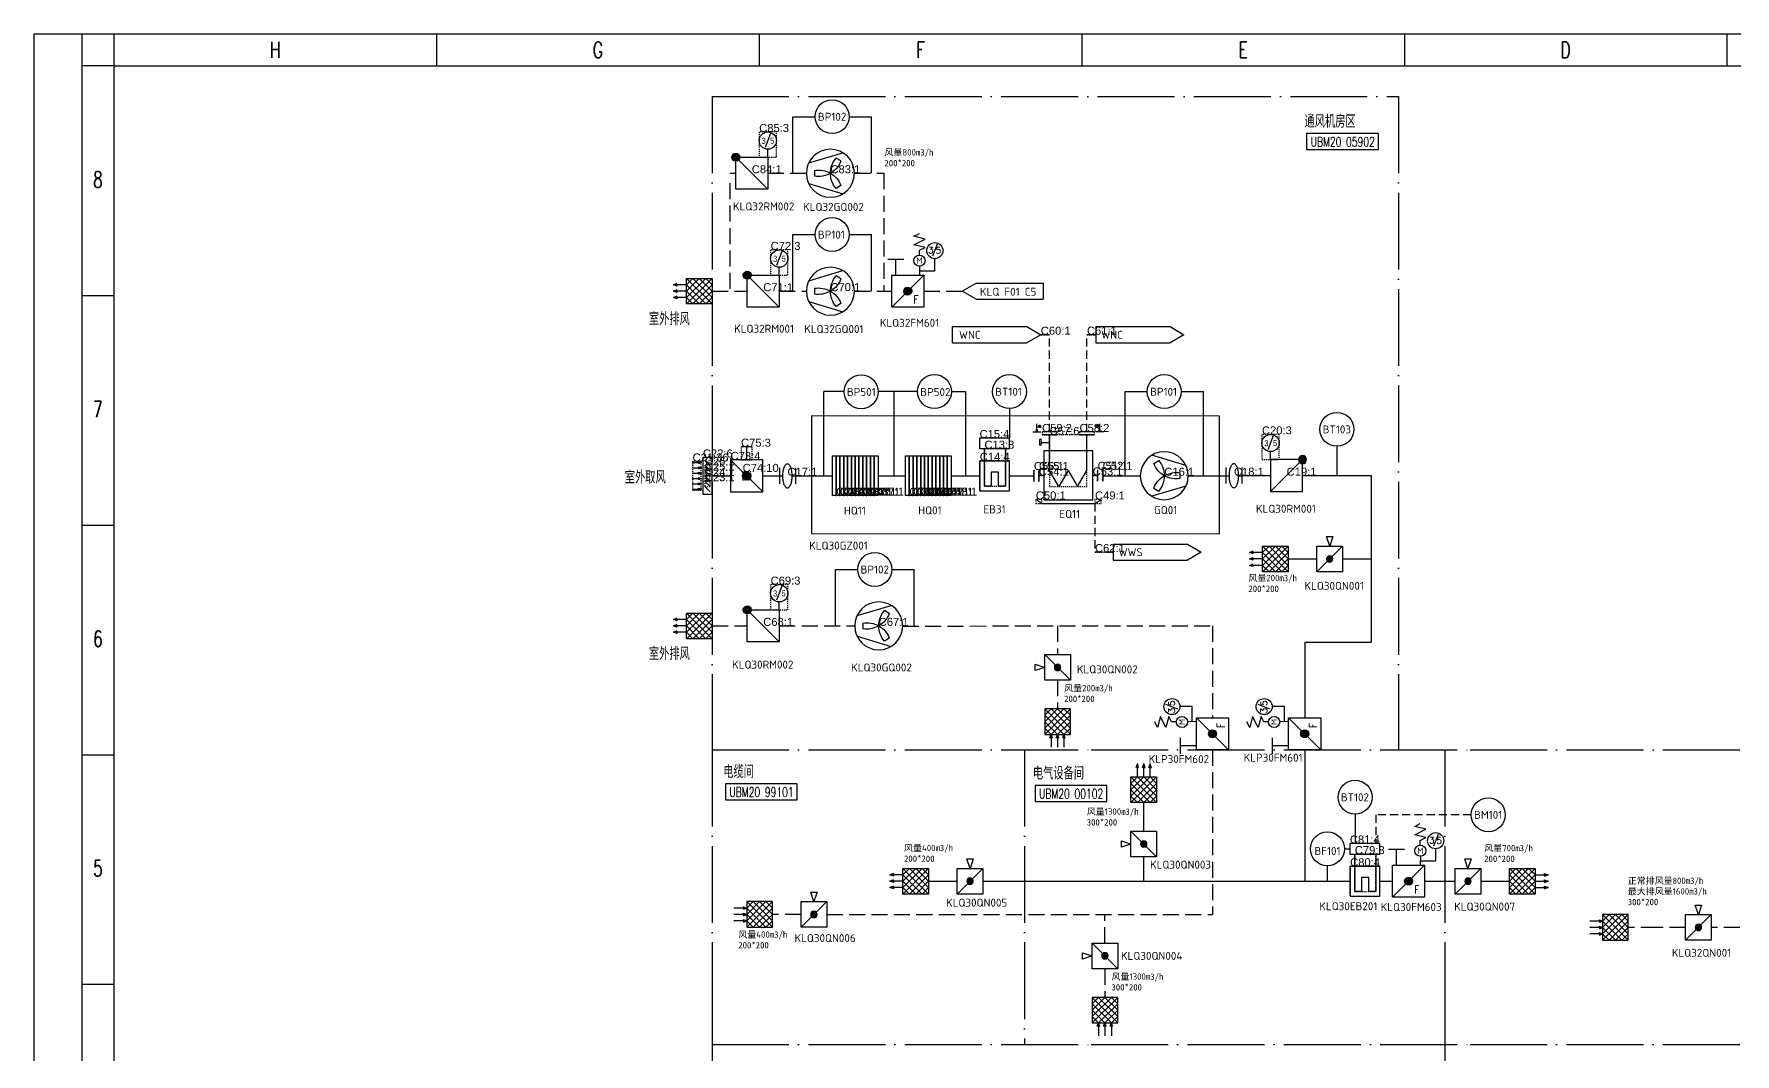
# Model space of a CAD drawing. Header units: inches. Extents: x -1371 to 1516, y -1511 to 602.
# Drawn here: x 15 to 546, y 283 to 602 of the extents above; entities that cross this region are included whole.
import ezdxf
from ezdxf.enums import TextEntityAlignment as Align

# ---------------------------------------------------------------- set-up
doc = ezdxf.new("R2010")
doc.units = ezdxf.units.IN
for name, pattern in [('ACAD_ISO04W100', [30, 24, -3, 0, -3]), ('DASHED', [0.6, 0.3, -0.3]), ('DASHEDX2', [38.1, 25.4, -12.7]), ('DASHEDX3', [7, 5, -2])]:
    doc.linetypes.add(name, pattern=pattern)
for name, color, linetype in [('05Basic', 3, 'Continuous'), ('1', 7, 'Continuous'), ('AI_BBOX', 1, 'DASHED'), ('AI_SEG_BBOX', 4, 'DASHED'), ('DUCT', 1, 'Continuous'), ('TBasic', 2, 'Continuous'), ('V-10_fire damper', 3, 'Continuous'), ('图框', 4, 'Continuous'), ('土建', 4, 'Continuous'), ('通风设备', 3, 'Continuous')]:
    doc.layers.add(name, color=color, linetype=linetype)
doc.styles.add('HW', font='wromans.shx', dxfattribs={"bigfont": 'hztxtc.shx'})
doc.styles.add('HZ', font='txt_____.ttf', dxfattribs={"width": 0.7, "bigfont": 'HZTXT'})
doc.styles.add('ISOCP', font='isocpeur.ttf')
doc.styles.add('ISOCPEUR', font='isocpeur.ttf')
doc.styles.add('ROMAND', font='romand__.ttf', dxfattribs={"width": 0.7, "bigfont": 'OCHINESE.shx'})
doc.styles.add('SIMPLEX', font='SIMPLEX', dxfattribs={"width": 0.6})
doc.styles.get("Standard").update_dxf_attribs({"font": 'arial.ttf'})

# ---------------------------------------------------------------- blocks, each defined once
blk = doc.blocks.new('tk1')
at = {"layer": '图框'}
for p, q in [((-831, 584), (10, 584)), ((-831, -10), (-831, 584)), ((-816, 208.63), (-816, 584)), ((-806, 574), (-806, 584)), ((-705.25, 584), (-705.25, 574)), ((-604.5, 584), (-604.5, 574)), ((-503.75, 584), (-503.75, 574)), ((-403, 584), (-403, 574)), ((-302.25, 584), (-302.25, 574)), ((-806, 574), (-816, 574)), ((-816, 502.25), (-806, 502.25)), ((-816, 430.5), (-806, 430.5)), ((-816, 358.75), (-806, 358.75)), ((-816, 287), (-806, 287))]:
    blk.add_line(p, q, dxfattribs=at)
at = {"layer": '图框', "color": 1}
for p, q in [((-806, 574), (0, 574)), ((-806, 0), (-806, 574))]:
    blk.add_line(p, q, dxfattribs=at)
at = {"layer": '图框', "style": 'HZ', "width": 0.7}
for s, p in [('H', (-755.63, 576.5)), ('G', (-654.88, 576.5)), ('F', (-554.13, 576.5)), ('E', (-453.38, 576.5)), ('D', (-352.63, 576.5)), ('8', (-811.04, 536.01)), ('7', (-811.04, 464.26)), ('6', (-811.04, 392.51)), ('5', (-811.04, 320.76))]:
    blk.add_text(s, height=5, dxfattribs=at).set_placement(p, align=Align.CENTER)
blk = doc.blocks.new('ms1862')
at = {"color": 0, "transparency": 33554687}
for p, q in [((0, 5), (10, 5)), ((0, 2.5), (2.5, 5)), ((0, 0), (5, 5)), ((0, -2.5), (7.5, 5)), ((0, -5), (10, 5)), ((0, 5), (10, -5)), ((0, -5), (0, 5)), ((0, 2.5), (0, 5)), ((0, 2.5), (0, 5)), ((0, 2.5), (7.5, -5)), ((0, 0), (5, -5)), ((10, -2.5), (2.5, 5)), ((2.5, -5), (10, 2.5)), ((5, 5), (10, 0)), ((5, -5), (10, 0)), ((7.5, 5), (10, 2.5)), ((10, 5), (10, -5)), ((10, 2.5), (15, 2.5)), ((10, 0), (15, 0)), ((13.75, 3), (15, 2.5)), ((13.75, 2.5), (13.75, 3)), ((13.75, 2), (15, 2.5)), ((13.75, 2.5), (13.75, 2)), ((13.75, 0.5), (15, 0)), ((13.75, 0), (13.75, 0.5)), ((13.75, 0), (13.75, -0.5)), ((13.75, -0.5), (15, 0)), ((0, -2.5), (2.5, -5)), ((10, -5), (0, -5)), ((7.5, -5), (10, -2.5)), ((10, -2.5), (15, -2.5)), ((13.75, -2), (15, -2.5)), ((13.75, -2.5), (13.75, -2)), ((13.75, -3), (15, -2.5)), ((13.75, -2.5), (13.75, -3))]:
    blk.add_line(p, q, dxfattribs=at)
for p in [(10, 0), (15, 2.5), (15, 0), (10, -2.5), (15, -2.5)]:
    blk.add_point(p, dxfattribs=at)
blk = doc.blocks.new('ms0405')
at = {"color": 0, "transparency": 33554687}
for p, q in [((-1.25, 3.75), (0, 0)), ((1.25, 3.75), (-1.25, 3.75)), ((0, 0), (1.25, 3.75))]:
    blk.add_line(p, q, dxfattribs=at)
blk = doc.blocks.new('ms1801_k10')
at = {"color": 0, "linetype": 'Continuous', "transparency": 33554687}
for p, q in [((-5, 5), (-5, -5)), ((-5, 5), (5, -5)), ((5, 5), (-5, 5)), ((5, -5), (5, 5)), ((-5, -5), (5, -5))]:
    blk.add_line(p, q, dxfattribs=at)
for radius in [1.25, 1.12, 1, 0.875, 0.75, 0.625, 0.5, 0.375, 0.25, 0.125]:
    blk.add_circle((0, 0), radius, dxfattribs=at)
at = {"color": 0, "transparency": 33554687}
blk.add_blockref('ms0405', (0, 5), dxfattribs=at)
blk = doc.blocks.new('ms1863')
at = {"color": 0, "linetype": 'ByBlock', "transparency": 33554687}
for p, q in [((-2.5, 0), (-5, -2.5)), ((0, 0), (-5, -5)), ((-5, 0), (5, -10)), ((-5, -10), (-5, 0)), ((-5, 0), (5, 0)), ((-2.5, 0), (5, -7.5)), ((0, 0), (5, -5)), ((5, 0), (-5, -10)), ((2.5, 0), (-5, -7.5)), ((-5, -2.5), (2.5, -10)), ((-5, -5), (0, -10)), ((-2.5, -10), (5, -2.5)), ((5, -5), (0, -10)), ((2.5, 0), (5, -2.5)), ((2.5, 0), (5, 0)), ((2.5, 0), (5, 0)), ((5, 0), (5, -10)), ((-5, -7.5), (-2.5, -10)), ((5, -10), (-5, -10)), ((-3, -11.25), (-2.5, -10)), ((-2.5, -11.25), (-3, -11.25)), ((-2.5, -10), (-2.5, -15)), ((-2, -11.25), (-2.5, -10)), ((-2.5, -11.25), (-2, -11.25)), ((-0.5, -11.25), (0, -10)), ((0, -11.25), (-0.5, -11.25)), ((0, -10), (0, -15)), ((0.5, -11.25), (0, -10)), ((0, -11.25), (0.5, -11.25)), ((2, -11.25), (2.5, -10)), ((2.5, -11.25), (2, -11.25)), ((5, -7.5), (2.5, -10)), ((2.5, -10), (2.5, -15)), ((3, -11.25), (2.5, -10)), ((2.5, -11.25), (3, -11.25))]:
    blk.add_line(p, q, dxfattribs=at)
for p in [(-2.5, -10), (0, -10), (2.5, -10)]:
    blk.add_point(p, dxfattribs=at)
blk = doc.blocks.new('ms1008_k01')
at = {"color": 0, "transparency": 33554687}
for p, q in [((-3.22, 6.77), (-6.42, -3.88)), ((3.22, 6.77), (6.42, -3.88)), ((-0.89, 5), (0.91, 5)), ((-3.86, -3.3), (-4.77, -1.75)), ((3.86, -3.3), (4.77, -1.75))]:
    blk.add_line(p, q, dxfattribs=at)
blk.add_circle((0, 0), 7.5, dxfattribs=at)
for centre, start, end in [((0.05, -7.5), 90.369, 129.9804), ((-6.52, 3.71), 290.792, 330.369), ((6.5, 3.73), 170.2818, 209.8588), ((-6.49, 3.77), 329.8588, 9.4702), ((-0.05, -7.5), 50.0196, 89.631), ((6.52, 3.71), 209.631, 249.208)]:
    blk.add_arc(centre, 7.5, start, end, dxfattribs=at)
blk = doc.blocks.new('ms0221')
at = {"color": 0, "transparency": 33554687}
for p, q in [((-2.5, 2.5), (-2.5, -2.5)), ((2.5, 2.5), (2.5, -2.5)), ((-2.53, -0.03), (-1.53, -0.03)), ((1.47, -0.03), (2.47, -0.03))]:
    blk.add_line(p, q, dxfattribs=at)
for centre, radius, start, end in [((7.86, -0.03), 9.4, 170.6129, 180), ((3.94, 0.62), 5.42, 158.2424, 170.6129), ((1.48, 1.6), 2.77, 136.0636, 158.2424), ((-0.03, 3.06), 0.67, 90, 136.0636), ((-0.03, 3.06), 0.67, 43.9364, 90), ((-1.55, 1.6), 2.77, 21.7576, 43.9364), ((-4.01, 0.62), 5.42, 9.3871, 21.7576), ((-7.93, -0.03), 9.4, 0, 9.3871), ((7.86, -0.03), 9.4, 180, 189.3871), ((3.94, -0.68), 5.42, 189.3871, 201.7576), ((1.48, -1.66), 2.77, 201.7576, 223.9364), ((-0.03, -3.12), 0.67, 223.9364, 270), ((-0.03, -3.12), 0.67, 270, 316.0636), ((-1.55, -1.66), 2.77, 316.0636, 338.2424), ((-4.01, -0.68), 5.42, 338.2424, 350.6129), ((-7.93, -0.03), 9.4, 350.6129, 360)]:
    blk.add_arc(centre, radius, start, end, dxfattribs=at)
blk = doc.blocks.new('ms1821')
at = {"color": 0, "transparency": 33554687}
for p, q in [((-5, 5), (5, -5)), ((-5, 5), (5, 5)), ((-5, -5), (-5, 5)), ((5, 5), (5, -5)), ((5, -5), (-5, -5))]:
    blk.add_line(p, q, dxfattribs=at)
for radius in [1.25, 1.12, 1, 0.875, 0.75, 0.625, 0.5, 0.375, 0.25, 0.125]:
    blk.add_circle((-5, 5), radius, dxfattribs=at)
blk = doc.blocks.new('防火阀vaf')
at = {"color": 3}
for p, q in [((1660.48, 1013.01), (1662.23, 1013.89)), ((1663.98, 1012.14), (1660.48, 1013.01)), ((1660.48, 1010.39), (1663.98, 1012.14)), ((1663.98, 1009.51), (1660.48, 1010.39)), ((1662.23, 1008.64), (1663.98, 1009.51)), ((1667.77, 1010.51), (1666.31, 1006.81)), ((1652.32, 1005.87), (1657.32, 1005.87)), ((1654.82, 1000.87), (1654.82, 1005.87)), ((1662.23, 1007.15), (1662.23, 1008.64)), ((1653.57, 1000.87), (1663.57, 1000.87)), ((1653.57, 990.87), (1663.57, 1000.87)), ((1653.57, 990.87), (1653.57, 1000.87)), ((1662.32, 1000.87), (1662.38, 1003.66)), ((1663.57, 1000.87), (1663.57, 990.87)), ((1663.57, 990.87), (1653.57, 990.87))]:
    blk.add_line(p, q, dxfattribs=at)
at = {"color": 3, "linetype": 'Continuous'}
for p, q in [((1667.03, 1002.19), (1667.03, 1006.02)), ((1662.32, 1002.19), (1667.03, 1002.19))]:
    blk.add_line(p, q, dxfattribs=at)
blk.add_circle((1667.03, 1008.53), 2.51, dxfattribs=at)
at = {"color": 3}
for centre, radius in [((1662.23, 1005.4), 1.75), ((1658.57, 995.87), 1.25), ((1658.57, 995.87), 1.12), ((1658.57, 995.87), 1), ((1658.57, 995.87), 0.875), ((1658.57, 995.87), 0.75), ((1658.57, 995.87), 0.625), ((1658.57, 995.87), 0.5), ((1658.57, 995.87), 0.375), ((1658.57, 995.87), 0.25), ((1658.57, 995.87), 0.125)]:
    blk.add_circle(centre, radius, dxfattribs=at)
at = {"color": 3, "style": 'ROMAND'}
for s, p in [('3', (1665.78, 1008.63)), ('5', (1668.13, 1008.6))]:
    blk.add_text(s, height=2, dxfattribs=at).set_placement(p, align=Align.MIDDLE)
at = {"color": 3, "style": 'ISOCP'}
blk.add_text('M', height=2, rotation=360, dxfattribs=at).set_placement((1662.23, 1005.4), align=Align.MIDDLE)
at = {"color": 3, "style": 'HZ', "width": 0.8}
blk.add_text('F', height=2.46, dxfattribs=at).set_placement((1660.36, 992.04))

msp = doc.modelspace()

# ---------------------------------------------------------------- hatches: boundary and pattern name
at = {"transparency": 33554687}
h = msp.add_hatch(color=0, dxfattribs=at)
h.paths.add_polyline_path([(328.1, 477.31), (327.97, 478.06), (328.1, 478.06)])
h.paths.add_polyline_path([(328.1, 477.31), (328.1, 478.06), (328.22, 478.06)])
h = msp.add_hatch(color=0, dxfattribs=at)
h.paths.add_polyline_path([(347.82, 477.31), (347.94, 478.06), (347.82, 478.06)])
h.paths.add_polyline_path([(347.82, 477.31), (347.82, 478.06), (347.69, 478.06)])

# ---------------------------------------------------------------- linework, layer by layer
at = {"color": 0, "linetype": 'ACAD_ISO04W100', "transparency": 33554687}
for p, q in [((226.72, 582.16), (441.05, 582.16)), ((226.72, 377.99), (345.11, 377.99)), ((226.72, 377.99), (345.11, 377.99)), ((345.11, 377.99), (463.49, 377.99)), ((345.11, 377.99), (463.49, 377.99)), ((463.49, 377.99), (581.87, 377.99)), ((463.49, 377.99), (581.87, 377.99)), ((226.72, 285.85), (345.11, 285.85)), ((345.11, 285.85), (463.49, 285.85)), ((463.49, 285.85), (581.87, 285.85))]:
    msp.add_line(p, q, dxfattribs=at)
for p, q in [((251.93, 558.2), (251.93, 575.84)), ((251.93, 575.84), (258.89, 575.84)), ((269.51, 575.84), (276.47, 575.84)), ((276.47, 558.15), (276.47, 575.84)), ((251.93, 521.35), (251.93, 539)), ((251.93, 539), (258.89, 539)), ((269.51, 539), (276.47, 539)), ((276.47, 521.3), (276.47, 539)), ((346.56, 510.21), (346.56, 505.19)), ((267.95, 489.9), (261.61, 489.9)), ((261.61, 463.62), (261.61, 489.9)), ((290.85, 489.9), (278.58, 489.9)), ((283.62, 463.62), (283.62, 489.9)), ((301.48, 489.9), (305.85, 489.9)), ((305.85, 489.9), (305.85, 463.62)), ((355.68, 463.62), (355.68, 489.9)), ((355.68, 489.9), (362.64, 489.9)), ((373.27, 489.9), (380.22, 489.9)), ((380.22, 463.62), (380.22, 489.9)), ((319.58, 484.58), (319.58, 475.41)), ((421.86, 472.81), (421.86, 463.64)), ((351.97, 442.26), (351.97, 437.25)), ((265.25, 416.69), (265.25, 434.34)), ((265.25, 434.34), (272.21, 434.34)), ((282.84, 434.34), (289.79, 434.34)), ((289.79, 416.65), (289.79, 434.34)), ((427.54, 357.85), (427.54, 348.69)), ((418.89, 336.89), (418.89, 341.71))]:
    msp.add_line(p, q)
at = {"color": 3}
for p, q in [((244.97, 570.6), (243.24, 566.2)), ((244.12, 563.15), (244.12, 565.65)), ((248.54, 533.75), (246.81, 529.35)), ((247.69, 526.3), (247.69, 528.8)), ((334.45, 477.31), (329.78, 477.31)), ((334.45, 476.36), (329.78, 476.36)), ((332.12, 465.22), (332.12, 476.36)), ((346.13, 477.31), (341.47, 477.31)), ((346.13, 476.36), (341.47, 476.36)), ((343.8, 465.22), (343.8, 476.36)), ((402, 476.09), (400.27, 471.69)), ((264.28, 457.4), (264.28, 469.83)), ((264.28, 469.83), (278.53, 469.83)), ((265.46, 457.4), (265.46, 469.83)), ((265.46, 469.73), (265.46, 457.4)), ((266.65, 457.4), (266.65, 469.83)), ((266.65, 469.73), (266.65, 457.4)), ((267.84, 457.4), (267.84, 469.83)), ((267.84, 469.73), (267.84, 457.4)), ((269.03, 457.4), (269.03, 469.83)), ((269.03, 469.73), (269.03, 457.4)), ((270.22, 457.4), (270.22, 469.83)), ((270.22, 469.73), (270.22, 457.4)), ((271.4, 457.4), (271.4, 469.83)), ((271.4, 469.73), (271.4, 457.4)), ((272.59, 457.4), (272.59, 469.83)), ((272.59, 469.73), (272.59, 457.4)), ((273.78, 457.4), (273.78, 469.83)), ((273.78, 469.73), (273.78, 457.4)), ((274.97, 457.4), (274.97, 469.83)), ((274.97, 469.73), (274.97, 457.4)), ((276.15, 457.4), (276.15, 469.83)), ((276.15, 469.73), (276.15, 457.4)), ((277.34, 457.4), (277.34, 469.83)), ((277.34, 469.73), (277.34, 457.4)), ((278.53, 469.83), (278.53, 457.4)), ((287.11, 457.4), (287.11, 469.83)), ((287.11, 469.83), (301.37, 469.83)), ((288.3, 457.4), (288.3, 469.83)), ((288.3, 469.73), (288.3, 457.4)), ((289.49, 457.4), (289.49, 469.83)), ((289.49, 469.73), (289.49, 457.4)), ((290.68, 457.4), (290.68, 469.83)), ((290.68, 469.73), (290.68, 457.4)), ((291.86, 457.4), (291.86, 469.83)), ((291.86, 469.73), (291.86, 457.4)), ((293.05, 457.4), (293.05, 469.83)), ((293.05, 469.73), (293.05, 457.4)), ((294.24, 457.4), (294.24, 469.83)), ((294.24, 469.73), (294.24, 457.4)), ((295.43, 457.4), (295.43, 469.83)), ((295.43, 469.73), (295.43, 457.4)), ((296.62, 457.4), (296.62, 469.83)), ((296.62, 469.73), (296.62, 457.4)), ((297.8, 457.4), (297.8, 469.83)), ((297.8, 469.73), (297.8, 457.4)), ((298.99, 457.4), (298.99, 469.83)), ((298.99, 469.73), (298.99, 457.4)), ((300.18, 457.4), (300.18, 469.83)), ((300.18, 469.73), (300.18, 457.4)), ((301.37, 469.83), (301.37, 457.4)), ((345.58, 471.35), (330.33, 471.35)), ((330.33, 471.35), (330.33, 456.1)), ((345.58, 456.1), (345.58, 471.35)), ((401.15, 468.64), (401.15, 471.14)), ((327.21, 465.41), (327.21, 461.82)), ((328.8, 465.41), (328.8, 461.82)), ((335.04, 460.26), (332.12, 465.22)), ((337.96, 465.22), (335.04, 460.26)), ((337.96, 465.22), (340.88, 460.26)), ((340.88, 460.26), (343.8, 465.22)), ((347.11, 465.47), (347.11, 461.89)), ((348.71, 465.47), (348.71, 461.89)), ((278.53, 457.4), (264.28, 457.4)), ((301.37, 457.4), (287.11, 457.4)), ((329.73, 454.94), (327.82, 456.21)), ((329.73, 454.94), (346.3, 454.94)), ((330.33, 456.1), (345.58, 456.1)), ((346.3, 454.94), (348.21, 456.21)), ((248.54, 429.13), (246.81, 424.74)), ((247.69, 421.69), (247.69, 424.19))]:
    msp.add_line(p, q, dxfattribs=at)
at = {"color": 7}
for p, q in [((304.86, 521.3), (309.16, 523.81)), ((309.16, 518.8), (304.86, 521.3)), ((325.06, 510.21), (329.36, 507.7)), ((369.8, 510.21), (374.1, 507.7)), ((329.36, 507.7), (325.06, 505.19)), ((374.1, 507.7), (369.8, 505.19)), ((375.21, 442.26), (379.51, 439.76)), ((379.51, 439.76), (375.21, 437.25))]:
    msp.add_line(p, q, dxfattribs=at)
at = {"color": 7, "linetype": 'Continuous'}
for p, q in [((309.16, 523.81), (330.09, 523.81)), ((330.09, 523.81), (330.09, 518.8)), ((309.16, 518.8), (330.09, 518.8)), ((301.82, 510.21), (325.06, 510.21)), ((301.82, 505.19), (301.82, 510.21)), ((346.56, 510.21), (369.8, 510.21)), ((301.82, 505.19), (325.06, 505.19)), ((346.56, 505.19), (369.8, 505.19)), ((351.97, 442.26), (375.21, 442.26)), ((351.97, 437.25), (375.21, 437.25))]:
    msp.add_line(p, q, dxfattribs=at)
at = {"color": 3, "linetype": 'DASHEDX2', "ltscale": 0.1}
for p, q in [((332.12, 507.7), (329.36, 507.7)), ((332.12, 477.31), (332.12, 507.7)), ((343.8, 477.31), (343.8, 507.7)), ((346.56, 507.7), (343.8, 507.7)), ((346.3, 454.94), (346.3, 439.76)), ((351.97, 439.76), (346.3, 439.76))]:
    msp.add_line(p, q, dxfattribs=at)
at = {"color": 0, "transparency": 33554687}
for p, q in [((328.1, 477.31), (328.1, 479.81)), ((328.5, 478.76), (329.47, 479.33)), ((328.5, 479.33), (329.47, 478.76)), ((328.5, 478.77), (329.46, 479.33)), ((328.5, 479.33), (329.46, 478.76)), ((328.5, 478.77), (329.47, 479.33)), ((328.5, 479.33), (329.47, 478.76)), ((328.98, 479.55), (328.98, 478.55)), ((328.98, 479.54), (328.98, 478.54)), ((328.99, 479.55), (328.99, 478.55)), ((347.41, 478.76), (346.45, 479.33)), ((347.41, 479.33), (346.45, 478.76)), ((347.42, 478.77), (346.45, 479.33)), ((347.41, 479.33), (346.45, 478.76)), ((347.41, 478.77), (346.45, 479.33)), ((347.41, 479.33), (346.45, 478.76)), ((346.93, 479.55), (346.93, 478.55)), ((346.93, 479.55), (346.93, 478.55)), ((346.93, 479.54), (346.93, 478.54)), ((347.82, 477.31), (347.82, 479.81)), ((326.85, 477.31), (329.35, 477.31)), ((328.1, 477.31), (327.97, 478.06)), ((327.97, 478.06), (328.22, 478.06)), ((328.22, 478.06), (328.1, 477.31)), ((329.62, 474.05), (332.12, 474.05)), ((349.07, 477.31), (346.57, 477.31)), ((347.69, 478.06), (347.82, 477.31)), ((347.94, 478.06), (347.69, 478.06)), ((347.82, 477.31), (347.94, 478.06))]:
    msp.add_line(p, q, dxfattribs=at)
at = {"color": 0, "linetype": 'Continuous', "transparency": 33554687}
for p, q in [((329.62, 474.95), (328.92, 474.95)), ((328.92, 474.95), (328.92, 473.16)), ((329.62, 473.16), (328.92, 473.16)), ((329.62, 474.05), (329.62, 474.61)), ((329.62, 473.5), (329.62, 474.05))]:
    msp.add_line(p, q, dxfattribs=at)
at = {"color": 4, "linetype": 'DASHEDX2', "ltscale": 0.1}
for p, q in [((434.03, 357.65), (434.03, 348.69)), ((463.83, 357.65), (434.03, 357.65)), ((424.21, 347.02), (425.91, 347.02))]:
    msp.add_line(p, q, dxfattribs=at)
at = {"color": 6}
for points in [[(412.4, 565.59), (434.81, 565.59), (434.81, 570.59), (412.4, 570.59)], [(230.88, 362.36), (253.29, 362.36), (253.29, 367.36), (230.88, 367.36)], [(327.59, 361.85), (349.99, 361.85), (349.99, 366.85), (327.59, 366.85)]]:
    msp.add_lwpolyline(points, close=True, dxfattribs=at)
for centre in [(264.2, 575.84), (264.2, 539), (273.27, 489.85), (296.16, 489.9), (319.58, 489.9), (367.95, 489.9), (421.86, 478.12), (277.52, 434.34), (427.54, 363.17), (469.14, 357.65), (418.89, 347.02)]:
    msp.add_circle(centre, 5.31)
at = {"color": 3}
for centre in [(244.12, 568.35), (247.69, 531.5), (401.15, 473.84), (247.69, 426.89)]:
    msp.add_circle(centre, 2.7, dxfattribs=at)
for p in [(265.46, 457.4), (266.65, 457.4), (267.84, 457.4), (269.03, 457.4), (270.22, 457.4), (271.4, 457.4), (272.59, 457.4), (273.78, 457.4), (274.97, 457.4), (276.15, 457.4), (277.34, 457.4), (288.3, 457.4), (289.49, 457.4), (290.68, 457.4), (291.86, 457.4), (293.05, 457.4), (294.24, 457.4), (295.43, 457.4), (296.62, 457.4), (297.8, 457.4), (298.99, 457.4), (300.18, 457.4)]:
    msp.add_point(p, dxfattribs=at)
at = {"layer": '1', "color": 3}
for p, q in [((330.33, 463.66), (328.8, 463.66)), ((347.11, 463.72), (345.58, 463.72))]:
    msp.add_line(p, q, dxfattribs=at)
at = {"layer": 'AI_BBOX', "color": 1, "linetype": 'DASHED'}
for p, q in [((329.36, 507.7), (332.12, 507.7)), ((332.12, 507.7), (329.36, 507.7)), ((329.36, 507.7), (329.36, 507.7)), ((332.12, 507.7), (332.12, 507.7)), ((343.8, 507.7), (346.56, 507.7)), ((346.56, 507.7), (343.8, 507.7)), ((343.8, 507.7), (343.8, 507.7)), ((346.56, 507.7), (346.56, 507.7)), ((327.21, 461.82), (327.21, 465.41)), ((327.21, 465.41), (327.21, 465.41)), ((327.21, 465.41), (327.21, 461.82)), ((328.8, 461.82), (328.8, 465.41)), ((328.8, 465.41), (328.8, 465.41)), ((328.8, 465.41), (328.8, 461.82)), ((328.8, 463.66), (330.33, 463.66)), ((330.33, 463.66), (328.8, 463.66)), ((328.8, 463.66), (328.8, 463.66)), ((330.33, 463.66), (330.33, 463.66)), ((345.58, 463.72), (347.11, 463.72)), ((347.11, 463.72), (345.58, 463.72)), ((345.58, 463.72), (345.58, 463.72)), ((347.11, 461.89), (347.11, 465.47)), ((347.11, 465.47), (347.11, 465.47)), ((347.11, 465.47), (347.11, 461.89)), ((347.11, 463.72), (347.11, 463.72)), ((348.71, 461.89), (348.71, 465.47)), ((348.71, 465.47), (348.71, 465.47)), ((348.71, 465.47), (348.71, 461.89)), ((327.21, 461.82), (327.21, 461.82)), ((328.8, 461.82), (328.8, 461.82)), ((347.11, 461.89), (347.11, 461.89)), ((348.71, 461.89), (348.71, 461.89)), ((346.3, 439.76), (351.97, 439.76)), ((351.97, 439.76), (346.3, 439.76)), ((346.3, 439.76), (346.3, 439.76)), ((351.97, 439.76), (351.97, 439.76))]:
    msp.add_line(p, q, dxfattribs=at)
at = {"layer": 'AI_SEG_BBOX', "color": 4, "linetype": 'DASHED'}
for p, q in [((246.82, 571.05), (241.42, 571.05)), ((241.42, 571.05), (241.42, 563.15)), ((246.82, 563.15), (246.82, 571.05)), ((241.42, 563.15), (246.82, 563.15)), ((239.12, 558.15), (239.12, 558.15)), ((239.12, 558.15), (239.12, 558.15)), ((239.12, 558.15), (239.12, 558.15)), ((239.12, 558.15), (239.12, 558.15)), ((263.67, 558.15), (263.67, 558.15)), ((263.67, 558.15), (263.67, 558.15)), ((263.67, 558.15), (263.67, 558.15)), ((263.67, 558.15), (263.67, 558.15)), ((250.39, 534.2), (244.99, 534.2)), ((244.99, 534.2), (244.99, 526.3)), ((250.39, 526.3), (250.39, 534.2)), ((244.99, 526.3), (250.39, 526.3)), ((242.69, 521.3), (242.69, 521.3)), ((242.69, 521.3), (242.69, 521.3)), ((242.69, 521.3), (242.69, 521.3)), ((242.69, 521.3), (242.69, 521.3)), ((263.67, 521.3), (263.67, 521.3)), ((263.67, 521.3), (263.67, 521.3)), ((263.67, 521.3), (263.67, 521.3)), ((263.67, 521.3), (263.67, 521.3)), ((329.36, 507.7), (332.12, 507.7)), ((332.12, 507.7), (329.36, 507.7)), ((329.36, 507.7), (329.36, 507.7)), ((332.12, 507.7), (332.12, 507.7)), ((343.8, 507.7), (346.56, 507.7)), ((346.56, 507.7), (343.8, 507.7)), ((343.8, 507.7), (343.8, 507.7)), ((346.56, 507.7), (346.56, 507.7)), ((319.58, 475.41), (310.24, 475.41)), ((310.24, 475.41), (310.24, 472.08)), ((319.58, 472.08), (319.58, 475.41)), ((334.45, 477.31), (329.78, 477.31)), ((329.78, 477.31), (329.78, 476.36)), ((329.78, 476.36), (334.45, 476.36)), ((343.8, 476.36), (332.12, 476.36)), ((332.12, 476.36), (332.12, 460.26)), ((334.45, 476.36), (334.45, 477.31)), ((346.13, 477.31), (341.47, 477.31)), ((341.47, 477.31), (341.47, 476.36)), ((341.47, 476.36), (346.13, 476.36)), ((343.8, 460.26), (343.8, 476.36)), ((346.13, 476.36), (346.13, 477.31)), ((403.85, 476.54), (398.45, 476.54)), ((398.45, 476.54), (398.45, 468.64)), ((403.85, 468.64), (403.85, 476.54)), ((223.33, 468.07), (220.61, 468.07)), ((220.61, 468.07), (220.61, 459.07)), ((223.33, 459.07), (223.33, 468.07)), ((226.72, 469.33), (223.84, 469.33)), ((223.84, 469.33), (223.84, 457.81)), ((226.72, 457.81), (226.72, 469.33)), ((242.51, 468.57), (232.51, 468.57)), ((232.51, 468.57), (232.51, 458.57)), ((239.27, 472.7), (235.76, 472.7)), ((235.76, 472.7), (235.76, 468.57)), ((235.76, 468.57), (239.27, 468.57)), ((239.27, 468.57), (239.27, 472.7)), ((242.51, 458.57), (242.51, 468.57)), ((310.24, 472.08), (319.58, 472.08)), ((319.62, 468.29), (310.32, 468.29)), ((310.32, 468.29), (310.32, 458.94)), ((318.37, 472.08), (311.78, 472.08)), ((311.78, 472.08), (311.78, 460.36)), ((318.37, 460.36), (318.37, 472.08)), ((319.62, 458.94), (319.62, 468.29)), ((398.45, 468.64), (403.85, 468.64)), ((226.12, 466.9), (224.45, 466.9)), ((224.45, 466.9), (224.45, 465.24)), ((226.12, 465.24), (224.45, 465.24)), ((224.45, 465.24), (224.45, 463.57)), ((224.45, 465.24), (226.12, 465.24)), ((226.12, 463.57), (224.45, 463.57)), ((224.45, 463.57), (224.45, 461.9)), ((224.45, 463.57), (226.12, 463.57)), ((226.12, 465.24), (226.12, 466.9)), ((226.12, 463.57), (226.12, 465.24)), ((226.12, 461.9), (226.12, 463.57)), ((238.76, 464.82), (236.26, 464.82)), ((236.26, 464.82), (236.26, 462.32)), ((236.26, 462.32), (238.76, 462.32)), ((238.76, 462.32), (238.76, 464.82)), ((250.26, 463.6), (250.26, 463.6)), ((250.26, 463.6), (250.26, 463.6)), ((250.26, 463.6), (250.26, 463.6)), ((250.26, 463.6), (250.26, 463.6)), ((327.21, 461.82), (327.21, 465.41)), ((327.21, 465.41), (327.21, 465.41)), ((327.21, 465.41), (327.21, 461.82)), ((328.8, 461.82), (328.8, 465.41)), ((328.8, 465.41), (328.8, 465.41)), ((328.8, 465.41), (328.8, 461.82)), ((328.8, 463.66), (330.33, 463.66)), ((330.33, 463.66), (328.8, 463.66)), ((328.8, 463.66), (328.8, 463.66)), ((330.33, 463.66), (330.33, 463.66)), ((345.58, 463.72), (347.11, 463.72)), ((347.11, 463.72), (345.58, 463.72)), ((345.58, 463.72), (345.58, 463.72)), ((347.11, 461.89), (347.11, 465.47)), ((347.11, 465.47), (347.11, 465.47)), ((347.11, 465.47), (347.11, 461.89)), ((347.11, 463.72), (347.11, 463.72)), ((348.71, 461.89), (348.71, 465.47)), ((348.71, 465.47), (348.71, 465.47)), ((348.71, 465.47), (348.71, 461.89)), ((367.95, 463.61), (367.95, 463.61)), ((367.95, 463.61), (367.95, 463.61)), ((367.95, 463.61), (367.95, 463.61)), ((367.95, 463.61), (367.95, 463.61)), ((389.7, 463.64), (389.7, 463.64)), ((389.7, 463.64), (389.7, 463.64)), ((389.7, 463.64), (389.7, 463.64)), ((389.7, 463.64), (389.7, 463.64)), ((406.15, 463.64), (406.15, 463.64)), ((406.15, 463.64), (406.15, 463.64)), ((406.15, 463.64), (406.15, 463.64)), ((406.15, 463.64), (406.15, 463.64)), ((220.61, 459.07), (223.33, 459.07)), ((223.84, 457.81), (226.72, 457.81)), ((226.12, 461.9), (224.45, 461.9)), ((224.45, 461.9), (224.45, 460.24)), ((224.45, 461.9), (226.12, 461.9)), ((224.45, 460.24), (226.12, 460.24)), ((226.12, 460.24), (226.12, 461.9)), ((232.51, 458.57), (242.51, 458.57)), ((265.46, 457.4), (265.46, 457.4)), ((265.46, 457.4), (265.46, 457.4)), ((265.46, 457.4), (265.46, 457.4)), ((265.46, 457.4), (265.46, 457.4)), ((266.65, 457.4), (266.65, 457.4)), ((266.65, 457.4), (266.65, 457.4)), ((266.65, 457.4), (266.65, 457.4)), ((266.65, 457.4), (266.65, 457.4)), ((267.84, 457.4), (267.84, 457.4)), ((267.84, 457.4), (267.84, 457.4)), ((267.84, 457.4), (267.84, 457.4)), ((267.84, 457.4), (267.84, 457.4)), ((269.03, 457.4), (269.03, 457.4)), ((269.03, 457.4), (269.03, 457.4)), ((269.03, 457.4), (269.03, 457.4)), ((269.03, 457.4), (269.03, 457.4)), ((270.22, 457.4), (270.22, 457.4)), ((270.22, 457.4), (270.22, 457.4)), ((270.22, 457.4), (270.22, 457.4)), ((270.22, 457.4), (270.22, 457.4)), ((271.4, 457.4), (271.4, 457.4)), ((271.4, 457.4), (271.4, 457.4)), ((271.4, 457.4), (271.4, 457.4)), ((271.4, 457.4), (271.4, 457.4)), ((272.59, 457.4), (272.59, 457.4)), ((272.59, 457.4), (272.59, 457.4)), ((272.59, 457.4), (272.59, 457.4)), ((272.59, 457.4), (272.59, 457.4)), ((273.78, 457.4), (273.78, 457.4)), ((273.78, 457.4), (273.78, 457.4)), ((273.78, 457.4), (273.78, 457.4)), ((273.78, 457.4), (273.78, 457.4)), ((274.97, 457.4), (274.97, 457.4)), ((274.97, 457.4), (274.97, 457.4)), ((274.97, 457.4), (274.97, 457.4)), ((274.97, 457.4), (274.97, 457.4)), ((276.15, 457.4), (276.15, 457.4)), ((276.15, 457.4), (276.15, 457.4)), ((276.15, 457.4), (276.15, 457.4)), ((276.15, 457.4), (276.15, 457.4)), ((277.34, 457.4), (277.34, 457.4)), ((277.34, 457.4), (277.34, 457.4)), ((277.34, 457.4), (277.34, 457.4)), ((277.34, 457.4), (277.34, 457.4)), ((288.3, 457.4), (288.3, 457.4)), ((288.3, 457.4), (288.3, 457.4)), ((288.3, 457.4), (288.3, 457.4)), ((288.3, 457.4), (288.3, 457.4)), ((289.49, 457.4), (289.49, 457.4)), ((289.49, 457.4), (289.49, 457.4)), ((289.49, 457.4), (289.49, 457.4)), ((289.49, 457.4), (289.49, 457.4)), ((290.68, 457.4), (290.68, 457.4)), ((290.68, 457.4), (290.68, 457.4)), ((290.68, 457.4), (290.68, 457.4)), ((290.68, 457.4), (290.68, 457.4)), ((291.86, 457.4), (291.86, 457.4)), ((291.86, 457.4), (291.86, 457.4)), ((291.86, 457.4), (291.86, 457.4)), ((291.86, 457.4), (291.86, 457.4)), ((293.05, 457.4), (293.05, 457.4)), ((293.05, 457.4), (293.05, 457.4)), ((293.05, 457.4), (293.05, 457.4)), ((293.05, 457.4), (293.05, 457.4)), ((294.24, 457.4), (294.24, 457.4)), ((294.24, 457.4), (294.24, 457.4)), ((294.24, 457.4), (294.24, 457.4)), ((294.24, 457.4), (294.24, 457.4)), ((295.43, 457.4), (295.43, 457.4)), ((295.43, 457.4), (295.43, 457.4)), ((295.43, 457.4), (295.43, 457.4)), ((295.43, 457.4), (295.43, 457.4)), ((296.62, 457.4), (296.62, 457.4)), ((296.62, 457.4), (296.62, 457.4)), ((296.62, 457.4), (296.62, 457.4)), ((296.62, 457.4), (296.62, 457.4)), ((297.8, 457.4), (297.8, 457.4)), ((297.8, 457.4), (297.8, 457.4)), ((297.8, 457.4), (297.8, 457.4)), ((297.8, 457.4), (297.8, 457.4)), ((298.99, 457.4), (298.99, 457.4)), ((298.99, 457.4), (298.99, 457.4)), ((298.99, 457.4), (298.99, 457.4)), ((298.99, 457.4), (298.99, 457.4)), ((300.18, 457.4), (300.18, 457.4)), ((300.18, 457.4), (300.18, 457.4)), ((300.18, 457.4), (300.18, 457.4)), ((300.18, 457.4), (300.18, 457.4)), ((310.32, 458.94), (319.62, 458.94)), ((311.78, 460.36), (318.37, 460.36)), ((327.21, 461.82), (327.21, 461.82)), ((328.8, 461.82), (328.8, 461.82)), ((332.12, 460.26), (343.8, 460.26)), ((347.11, 461.89), (347.11, 461.89)), ((348.71, 461.89), (348.71, 461.89)), ((329.73, 456.21), (327.82, 456.21)), ((327.82, 456.21), (327.82, 454.94)), ((327.82, 454.94), (329.73, 454.94)), ((329.73, 454.94), (329.73, 456.21)), ((348.21, 456.21), (346.3, 456.21)), ((346.3, 456.21), (346.3, 454.94)), ((346.3, 454.94), (348.21, 454.94)), ((348.21, 454.94), (348.21, 456.21)), ((346.3, 439.76), (351.97, 439.76)), ((351.97, 439.76), (346.3, 439.76)), ((346.3, 439.76), (346.3, 439.76)), ((351.97, 439.76), (351.97, 439.76)), ((250.39, 429.59), (244.99, 429.59)), ((244.99, 429.59), (244.99, 421.69)), ((250.39, 421.69), (250.39, 429.59)), ((244.99, 421.69), (250.39, 421.69)), ((242.69, 416.69), (242.69, 416.69)), ((242.69, 416.69), (242.69, 416.69)), ((242.69, 416.69), (242.69, 416.69)), ((242.69, 416.69), (242.69, 416.69)), ((278.76, 416.69), (278.76, 416.69)), ((278.76, 416.69), (278.76, 416.69)), ((278.76, 416.69), (278.76, 416.69)), ((278.76, 416.69), (278.76, 416.69)), ((435.25, 348.69), (425.91, 348.69)), ((425.91, 348.69), (425.91, 345.35)), ((425.91, 345.35), (435.25, 345.35)), ((434.04, 345.36), (427.45, 345.36)), ((427.45, 345.36), (427.45, 333.63)), ((434.04, 333.63), (434.04, 345.36)), ((435.25, 345.35), (435.25, 348.69)), ((435.29, 341.56), (425.99, 341.56)), ((425.99, 341.56), (425.99, 332.21)), ((435.29, 332.21), (435.29, 341.56)), ((425.99, 332.21), (435.29, 332.21)), ((427.45, 333.63), (434.04, 333.63))]:
    msp.add_line(p, q, dxfattribs=at)
at = {"layer": 'DUCT', "color": 1, "linetype": 'DASHEDX3'}
for points in [[(232.21, 558.15), (234.12, 558.15)], [(244.12, 558.15), (256.17, 558.15)], [(271.17, 558.15), (280.3, 558.15)], [(280.3, 558.15), (280.3, 521.3)], [(232.21, 555.04), (232.21, 521.3)], [(226.72, 521.3), (237.69, 521.3)], [(247.69, 521.3), (256.17, 521.3)], [(271.17, 521.3), (282.82, 521.3)], [(292.82, 521.3), (304.86, 521.3)], [(226.72, 416.69), (237.69, 416.69)], [(247.69, 416.69), (271.23, 416.69)], [(286.26, 416.64), (382.98, 416.69)], [(334.62, 416.67), (334.62, 407.71)], [(382.98, 416.69), (382.98, 387.99)], [(334.62, 399.71), (334.62, 390.75)], [(382.98, 377.99), (382.98, 326.5)], [(254.5, 326.5), (245.54, 326.5)], [(262.5, 326.5), (382.98, 326.5)], [(349.41, 317.55), (349.41, 326.5)], [(521.82, 322.45), (512.86, 322.45)], [(530.78, 322.45), (521.82, 322.45)], [(547.73, 322.45), (538.78, 322.45)], [(349.41, 309.55), (349.41, 300.59)]]:
    msp.add_lwpolyline(points, dxfattribs=at)
at = {"layer": 'DUCT', "color": 1, "linetype": 'ByBlock'}
for points in [[(226.72, 463.57), (232.51, 463.57)], [(242.51, 463.57), (247.72, 463.57)], [(252.76, 463.6), (264.28, 463.6)], [(278.53, 463.62), (287.11, 463.62)], [(301.37, 463.62), (310.32, 463.62)], [(319.62, 463.62), (327.21, 463.62)], [(348.71, 463.62), (360.45, 463.62)], [(375.45, 463.61), (387.2, 463.61)], [(392.2, 463.64), (401.15, 463.64)], [(411.15, 463.64), (432.57, 463.64)], [(432.57, 463.64), (432.57, 411.57)], [(406.65, 437.6), (415.61, 437.6)], [(423.61, 437.6), (432.57, 437.6)], [(411.79, 411.57), (432.57, 411.57)], [(411.79, 411.57), (411.79, 387.99)], [(411.79, 377.99), (411.79, 336.89)], [(361.54, 352.51), (361.54, 361.47)], [(361.54, 336.89), (361.54, 344.51)], [(294.33, 336.89), (303.28, 336.89)], [(311.28, 336.89), (411.79, 336.89)], [(411.79, 336.89), (425.99, 336.89)], [(435.29, 336.89), (439.25, 336.89)], [(449.25, 336.89), (458.79, 336.89)], [(466.79, 336.89), (475.74, 336.89)]]:
    msp.add_lwpolyline(points, dxfattribs=at)
at = {"layer": '土建', "color": 0, "linetype": 'ACAD_ISO04W100', "transparency": 33554687}
for p, q in [((226.72, 582.16), (226.72, 377.99)), ((441.05, 582.16), (441.05, 377.99)), ((226.72, 377.99), (226.72, 302.99)), ((324.33, 377.99), (324.33, 285.85)), ((455.54, 377.99), (455.54, 302.99)), ((226.72, 302.99), (226.72, 227.99)), ((455.54, 302.99), (455.54, 227.99))]:
    msp.add_line(p, q, dxfattribs=at)
at = {"layer": '土建', "color": 0, "transparency": 33554687}
msp.add_lwpolyline([(385.16, 482.26), (257.81, 482.38), (257.81, 445.61), (385.16, 445.5)], close=True, dxfattribs=at)
at = {"layer": '通风设备'}
for p, q in [((319.58, 475.41), (310.24, 475.41)), ((310.24, 475.41), (310.24, 472.08)), ((319.58, 472.08), (319.58, 475.41)), ((310.24, 472.08), (319.58, 472.08)), ((311.78, 471.79), (311.78, 472.08)), ((435.25, 348.69), (425.91, 348.69)), ((425.91, 348.69), (425.91, 345.35)), ((425.91, 345.35), (435.25, 345.35)), ((427.45, 345.06), (427.45, 345.36)), ((435.25, 345.35), (435.25, 348.69))]:
    msp.add_line(p, q, dxfattribs=at)
at = {"layer": '通风设备', "color": 3}
for p, q in [((220.61, 467.74), (223.33, 467.74)), ((222.5, 467.74), (222.5, 468.07)), ((222.5, 468.07), (223.33, 467.74)), ((222.5, 467.4), (223.33, 467.74)), ((222.5, 467.74), (222.5, 467.4)), ((226.72, 469.33), (223.84, 469.33)), ((223.84, 469.33), (223.84, 457.81)), ((224.45, 468.57), (226.12, 466.9)), ((226.72, 457.81), (226.72, 469.33)), ((237.51, 472.7), (235.76, 472.7)), ((237.51, 468.57), (237.51, 472.7)), ((239.27, 472.7), (237.51, 472.7)), ((310.32, 458.94), (310.32, 468.29)), ((310.32, 468.29), (319.62, 468.29)), ((311.78, 460.36), (311.78, 471.79)), ((318.37, 472.08), (318.37, 460.36)), ((319.62, 458.94), (319.62, 468.29)), ((220.61, 466.07), (223.33, 466.07)), ((220.61, 464.4), (223.33, 464.4)), ((220.61, 462.74), (223.33, 462.74)), ((222.5, 466.4), (223.33, 466.07)), ((222.5, 466.07), (222.5, 466.4)), ((222.5, 465.74), (223.33, 466.07)), ((222.5, 466.07), (222.5, 465.74)), ((222.5, 464.4), (222.5, 464.74)), ((222.5, 464.74), (223.33, 464.4)), ((222.5, 464.07), (223.33, 464.4)), ((222.5, 464.4), (222.5, 464.07)), ((222.5, 463.07), (223.33, 462.74)), ((222.5, 462.74), (222.5, 463.07)), ((222.5, 462.4), (223.33, 462.74)), ((222.5, 462.74), (222.5, 462.4)), ((224.45, 466.9), (226.12, 465.24)), ((224.45, 465.24), (226.12, 463.57)), ((224.45, 463.57), (226.12, 461.9)), ((313.91, 464.73), (313.91, 460.36)), ((316.2, 464.73), (313.91, 464.73)), ((316.2, 460.36), (316.2, 464.73)), ((220.61, 461.07), (223.33, 461.07)), ((220.61, 459.4), (223.33, 459.4)), ((222.5, 461.07), (222.5, 461.4)), ((222.5, 461.4), (223.33, 461.07)), ((222.5, 460.74), (223.33, 461.07)), ((222.5, 461.07), (222.5, 460.74)), ((222.5, 459.4), (222.5, 459.74)), ((222.5, 459.74), (223.33, 459.4)), ((222.5, 459.07), (223.33, 459.4)), ((222.5, 459.4), (222.5, 459.07)), ((223.84, 457.81), (226.72, 457.81)), ((224.45, 461.9), (226.12, 460.24)), ((224.45, 460.24), (226.12, 458.57)), ((310.32, 458.94), (319.62, 458.94)), ((313.91, 460.36), (311.78, 460.36)), ((318.37, 460.36), (316.2, 460.36)), ((434.04, 345.36), (434.04, 333.63)), ((425.99, 332.21), (425.99, 341.56)), ((425.99, 341.56), (435.29, 341.56)), ((427.45, 333.63), (427.45, 345.06)), ((435.29, 332.21), (435.29, 341.56)), ((429.58, 338), (429.58, 333.63)), ((431.87, 338), (429.58, 338)), ((431.87, 333.63), (431.87, 338)), ((425.99, 332.21), (435.29, 332.21)), ((429.58, 333.63), (427.45, 333.63)), ((434.04, 333.63), (431.87, 333.63))]:
    msp.add_line(p, q, dxfattribs=at)
at = {"layer": '通风设备', "color": 3, "linetype": 'Continuous'}
for p, q in [((232.51, 468.57), (232.51, 458.57)), ((232.51, 468.57), (242.51, 458.57)), ((242.51, 468.57), (232.51, 468.57)), ((242.51, 458.57), (242.51, 468.57)), ((232.51, 458.57), (242.51, 458.57))]:
    msp.add_line(p, q, dxfattribs=at)
for radius in [1.25, 1.12, 1, 0.875, 0.75, 0.625, 0.5, 0.375, 0.25, 0.125]:
    msp.add_circle((237.51, 463.57), radius, dxfattribs=at)
at = {"layer": '通风设备', "color": 3}
for p in [(223.33, 467.74), (223.33, 466.07), (223.33, 464.4), (223.33, 462.74), (223.33, 461.07), (223.33, 459.4)]:
    msp.add_point(p, dxfattribs=at)

# ---------------------------------------------------------------- block references
at = {"linetype": 'Continuous'}
msp.add_blockref('tk1', (845.93, 17.68), dxfattribs=at)
at = {"color": 3, "xscale": -1}
for p, rotation in [((263.67, 558.15), 90), ((263.67, 521.3), 90), ((367.95, 463.61), 270), ((278.76, 416.69), 90)]:
    msp.add_blockref('ms1008_k01', p, dxfattribs=dict(at, rotation=rotation))
at = {"yscale": 0.8, "zscale": 0.8}
for name, p, xscale, rotation in [('ms1862', (226.72, 521.3), 0.8, 180.000000719855), ('ms1862', (406.65, 437.6), 0.8, 180.000000719855), ('ms1801_k10', (419.61, 437.6), -0.8, 7.198546559e-07), ('ms1862', (226.72, 416.69), 0.8, 180.000000719855), ('ms1801_k10', (334.62, 403.71), -0.8, 90.0000007198547), ('ms1863', (334.62, 390.75), -0.8, 359.999994592844), ('ms1862', (361.54, 361.47), 0.8, 90.0000007198546), ('ms1801_k10', (361.54, 348.51), -0.8, 90.0000007198547), ('ms1862', (294.33, 336.89), 0.8, 180.000000719855), ('ms1801_k10', (307.28, 336.89), -0.8, 7.198546559e-07), ('ms1801_k10', (462.79, 336.89), -0.8, 7.198546559e-07), ('ms1862', (475.74, 336.89), 0.8, 7.198546498e-07), ('ms1863', (245.54, 326.5), -0.8, 269.999994592844), ('ms1801_k10', (258.5, 326.5), -0.8, 7.198545759e-07), ('ms1801_k10', (534.78, 322.45), -0.8, 7.198546559e-07), ('ms1863', (512.86, 322.45), -0.8, 269.999994592843), ('ms1801_k10', (349.41, 313.55), -0.8, 90.0000007198547), ('ms1863', (349.41, 300.59), -0.8, 359.999994592844)]:
    msp.add_blockref(name, p, dxfattribs=dict(at, xscale=xscale, rotation=rotation))
at = {"layer": '05Basic', "color": 3}
for name, p in [('ms1821', (239.12, 558.15)), ('ms1821', (242.69, 521.3)), ('ms0221', (250.26, 463.6)), ('ms0221', (389.7, 463.64)), ('ms1821', (242.69, 416.69))]:
    msp.add_blockref(name, p, dxfattribs=at)
at = {"layer": '05Basic', "color": 3, "xscale": -1}
msp.add_blockref('ms1821', (406.15, 463.64), dxfattribs=at)
at = {"layer": 'V-10_fire damper', "linetype": 'Continuous'}
for p in [(-1370.75, -474.56), (-1214.32, -658.98)]:
    msp.add_blockref('防火阀vaf', p, dxfattribs=at)
at = {"layer": 'V-10_fire damper', "linetype": 'Continuous', "rotation": 90}
for p in [(1378.85, -1275.58), (1407.66, -1275.58)]:
    msp.add_blockref('防火阀vaf', p, dxfattribs=at)

# ---------------------------------------------------------------- texts
at = {"color": 2, "style": 'ISOCPEUR'}
for s, p in [('BP102', (259.76, 574.56)), ('BP101', (259.76, 537.71)), ('BP501', (268.83, 488.56)), ('BP502', (291.73, 488.51)), ('BT101', (315.14, 488.61)), ('BP101', (363.52, 488.61)), ('BT103', (417.42, 476.84)), ('BP102', (273.09, 433.05)), ('BT102', (423.1, 361.88)), ('BM101', (464.7, 356.37))]:
    msp.add_text(s, height=2.5, dxfattribs=at).set_placement(p)
at = {"style": 'HW', "width": 0.8}
for s, p in [('通风机房区', (411.71, 572.38)), ('室外排风', (206.96, 510.65)), ('室外取风', (199.44, 461.15)), ('室外排风', (206.96, 406.03)), ('电缆间', (230.19, 369.15)), ('电气设备间', (326.89, 368.64))]:
    msp.add_text(s, height=4, dxfattribs=at).set_placement(p)
at = {"color": 3, "style": 'HW', "width": 0.8}
for s, p in [('3', (242.81, 568.29)), ('5', (245.51, 568.32)), ('3', (246.39, 531.44)), ('5', (249.08, 531.47)), ('3', (399.85, 473.78)), ('5', (402.54, 473.81)), ('3', (246.39, 426.83)), ('5', (249.08, 426.86))]:
    msp.add_text(s, height=1.89, dxfattribs=at).set_placement(p, align=Align.MIDDLE)
at = {"style": 'SIMPLEX', "width": 0.7}
for s, p in [('UBM20 05902', (423.67, 567.97)), ('UBM20 99101', (242.15, 364.74)), ('UBM20 00102', (338.85, 364.23))]:
    msp.add_text(s, height=3, dxfattribs=at).set_placement(p, align=Align.MIDDLE)
at = {"color": 2, "style": 'ISOCPEUR'}
msp.add_text('BF101', height=2.5, rotation=359.9792, dxfattribs=at).set_placement((414.84, 345.08))
at = {"layer": 'AI_SEG_BBOX', "color": 4}
for s, p in [('C85:3', (241.42, 571.05)), ('C84:1', (239.12, 558.15)), ('C83:1', (263.67, 558.15)), ('C72:3', (244.99, 534.2)), ('C71:1', (242.69, 521.3)), ('C70:1', (263.67, 521.3)), ('C60:1', (329.36, 507.7)), ('C61:1', (343.8, 507.7)), ('C59:2', (329.78, 477.31)), ('C57:6', (332.12, 476.36)), ('C58:2', (341.47, 477.31)), ('C20:3', (398.45, 476.54)), ('C75:3', (235.76, 472.7)), ('C15:4', (310.24, 475.41)), ('C13:8', (311.78, 472.08)), ('C21:36', (220.61, 468.07)), ('C22:6', (223.84, 469.33)), ('C26:1', (224.45, 466.9)), ('C25:1', (224.45, 465.24)), ('C73:4', (232.51, 468.57)), ('C14:4', (310.32, 468.29)), ('C56:1', (327.21, 465.41)), ('C55:1', (328.8, 465.41)), ('C51:1', (347.11, 465.47)), ('C52:1', (348.71, 465.47)), ('C24:1', (224.45, 463.57)), ('C23:1', (224.45, 461.9)), ('C74:10', (236.26, 464.82)), ('C17:1', (250.26, 463.6)), ('C54:1', (328.8, 463.66)), ('C53:1', (345.58, 463.72)), ('C16:1', (367.95, 463.61)), ('C18:1', (389.7, 463.64)), ('C19:1', (406.15, 463.64)), ('C27:1', (265.46, 457.4)), ('C28:1', (266.65, 457.4)), ('C29:1', (267.84, 457.4)), ('C30:1', (269.03, 457.4)), ('C31:1', (270.22, 457.4)), ('C32:1', (271.4, 457.4)), ('C33:1', (272.59, 457.4)), ('C34:1', (273.78, 457.4)), ('C35:1', (274.97, 457.4)), ('C36:1', (276.15, 457.4)), ('C37:1', (277.34, 457.4)), ('C38:1', (288.3, 457.4)), ('C39:1', (289.49, 457.4)), ('C40:1', (290.68, 457.4)), ('C41:1', (291.86, 457.4)), ('C42:1', (293.05, 457.4)), ('C43:1', (294.24, 457.4)), ('C44:1', (295.43, 457.4)), ('C45:1', (296.62, 457.4)), ('C46:1', (297.8, 457.4)), ('C47:1', (298.99, 457.4)), ('C48:1', (300.18, 457.4)), ('C50:1', (327.82, 456.21)), ('C49:1', (346.3, 456.21)), ('C62:1', (346.3, 439.76)), ('C69:3', (244.99, 429.59)), ('C68:1', (242.69, 416.69)), ('C67:1', (278.76, 416.69)), ('C81:4', (425.91, 348.69)), ('C79:8', (427.45, 345.36)), ('C80:4', (425.99, 341.56))]:
    msp.add_text(s, height=2.5, dxfattribs=at).set_placement(p)
at = {"layer": 'TBasic', "color": 2, "style": 'ISOCPEUR'}
for s, p in [('KLQ32RM002', (242.81, 547.79)), ('KLQ32GQ002', (264.61, 547.64)), ('KLQ32RM001', (242.95, 509.57)), ('KLQ32GQ001', (264.74, 509.47)), ('KLQ32FM601', (288.37, 511.41)), ('HQ11', (271.3, 452.69)), ('HQ01', (294.74, 452.79)), ('EB31', (314.92, 453.13)), ('EQ11', (338.42, 451.66)), ('GQ01', (368.36, 452.9)), ('KLQ30RM001', (405.93, 453.3)), ('KLQ30GZ001', (266.18, 441.78)), ('KLQ30QN001', (421, 429.21)), ('KLQ30RM002', (242.54, 404.59)), ('KLQ30GQ002', (279.61, 403.69)), ('KLQ30QN002', (350.13, 403.1)), ('KLP30FM602', (372.5, 375.05)), ('KLP30FM601', (401.94, 375.51)), ('KLQ30QN003', (373.02, 342.06)), ('KLQ30QN005', (309.34, 330.19)), ('KLQ30EB201', (425.43, 329.07)), ('KLQ30FM603', (445.05, 328.82)), ('KLQ30QN007', (468, 328.95)), ('KLQ30QN006', (262, 319.11)), ('KLQ30QN004', (364, 313.56)), ('KLQ32QN001', (535.73, 314.51))]:
    msp.add_text(s, height=2.5, rotation=0, dxfattribs=at).set_placement(p, align=Align.MIDDLE)
msp.add_text('KLQ F01 C5', height=2.5, rotation=0, dxfattribs=at).set_placement((310.37, 519.87))
for s, p in [('WNC', (303.85, 506.41)), ('WNC', (348.27, 506.41)), ('WWS', (353.68, 438.46))]:
    msp.add_text(s, height=2.5, dxfattribs=at).set_placement(p)
at = {"layer": 'TBasic', "color": 2, "char_height": 2, "width": 26.0248, "attachment_point": 1, "rotation": 0, "style": 'ISOCPEUR'}
for s, insert in [('{\\fSimSun|b0|i0|c134|p2;风量}800{\\fSimSun|b0|i0|c134|p2;m3/h}\\P{\\fSimSun|b0|i0|c134|p2;200*200}', (280.54, 565.68)), ('{\\fSimSun|b0|i0|c134|p2;风量}200{\\fSimSun|b0|i0|c134|p2;m3/h}\\P{\\fSimSun|b0|i0|c134|p2;200*200}', (394.21, 432.65)), ('{\\fSimSun|b0|i0|c134|p2;风量}200{\\fSimSun|b0|i0|c134|p2;m3/h}\\P{\\fSimSun|b0|i0|c134|p2;200*200}', (336.66, 398.23)), ('{\\fSimSun|b0|i0|c134|p2;风量}1300{\\fSimSun|b0|i0|c134|p2;m3/h}\\P{\\fSimSun|b0|i0|c134|p2;300*200}', (343.73, 359.63)), ('{\\fSimSun|b0|i0|c134|p2;风量}400{\\fSimSun|b0|i0|c134|p2;m3/h}\\P{\\fSimSun|b0|i0|c134|p2;200*200}', (286.66, 348.28)), ('{\\fSimSun|b0|i0|c134|p2;风量}700{\\fSimSun|b0|i0|c134|p2;m3/h}\\P{\\fSimSun|b0|i0|c134|p2;200*200}', (467.87, 348.24)), ('{\\fSimSun|b0|i0|c134|p2;正常排风量8}00{\\fSimSun|b0|i0|c134|p2;m3/h最大排风量}1600{\\fSimSun|b0|i0|c134|p2;m3/h}\\P{\\fSimSun|b0|i0|c134|p2;300*200}', (512.71, 338.05)), ('{\\fSimSun|b0|i0|c134|p2;风量}400{\\fSimSun|b0|i0|c134|p2;m3/h}\\P{\\fSimSun|b0|i0|c134|p2;200*200}', (234.9, 321.22)), ('{\\fSimSun|b0|i0|c134|p2;风量}1300{\\fSimSun|b0|i0|c134|p2;m3/h}\\P{\\fSimSun|b0|i0|c134|p2;300*200}', (351.45, 308.07))]:
    msp.add_mtext(s, dxfattribs=dict(at, insert=insert))

doc.saveas('drawing.dxf')
